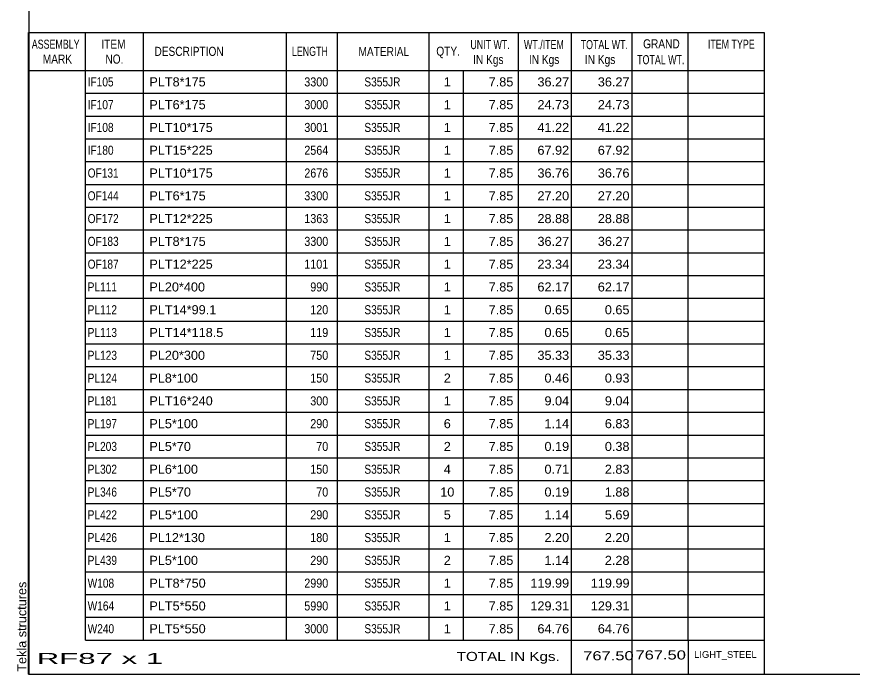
# Model space of a CAD drawing. Header units: millimetres. Extents: x -29 to 374, y -202 to 75.
# Drawn here: x -28.8 to 147.6, y -201.7 to -63.1 of the extents above; entities that cross this region are included whole.
import ezdxf

# ---------------------------------------------------------------- set-up
doc = ezdxf.new("R2010")
doc.units = ezdxf.units.MM
doc.styles.add('Arial', font='ARIAL.TTF', dxfattribs={"height": 0.2})

# ---------------------------------------------------------------- blocks, each defined once
blk = doc.blocks.new('Unknown-623588306-1210')
at = {"color": 5, "linetype": 'Continuous'}
for p, q in [((-26.28, 75.37), (-26.28, -201.63)), ((-26.28, -201.63), (373.72, -201.63))]:
    blk.add_line(p, q, dxfattribs=at)
at = {"color": 174, "linetype": 'Continuous', "style": 'Arial'}
blk.add_text('Tekla structures', height=1.9102, rotation=90, dxfattribs=at).set_placement((-26.78, -201.13))
blk = doc.blocks.new('CBS_BOM-623588306-13750')
at = {"color": 7, "linetype": 'Continuous'}
for p, q in [((-26.31, -74.46), (-26.31, -66.46)), ((-26.31, -66.46), (128.61, -66.46)), ((-14.31, -74.46), (-14.31, -66.46)), ((-2.12, -74.46), (-2.12, -66.46)), ((28.04, -74.46), (28.04, -66.46)), ((38.72, -74.46), (38.72, -66.46)), ((58.04, -74.46), (58.04, -66.46)), ((76.84, -74.46), (76.84, -66.46)), ((88.05, -74.46), (88.05, -66.46)), ((100.84, -74.46), (100.84, -66.46)), ((112.59, -74.46), (112.59, -66.46)), ((128.61, -66.47), (128.61, -74.45)), ((-26.31, -74.46), (128.61, -74.46)), ((-26.31, -79.26), (-26.31, -74.46)), ((-14.31, -79.26), (-14.31, -74.46)), ((-2.12, -79.26), (-2.12, -74.46)), ((28.04, -79.26), (28.04, -74.46)), ((38.72, -79.26), (38.72, -74.46)), ((58.04, -79.26), (58.04, -74.46)), ((65.3, -79.26), (65.3, -74.46)), ((76.84, -79.26), (76.84, -74.46)), ((88.05, -79.26), (88.05, -74.46)), ((100.84, -79.26), (100.84, -74.46)), ((112.6, -79.26), (112.6, -74.46)), ((128.61, -74.47), (128.61, -79.26)), ((-26.31, -84.06), (-26.31, -79.26)), ((-14.31, -79.26), (128.61, -79.26)), ((-14.31, -84.06), (-14.31, -79.26)), ((-2.12, -84.06), (-2.12, -79.26)), ((28.04, -84.06), (28.04, -79.26)), ((38.72, -84.06), (38.72, -79.26)), ((58.04, -84.06), (58.04, -79.26)), ((65.3, -84.06), (65.3, -79.26)), ((76.84, -84.06), (76.84, -79.26)), ((88.05, -84.06), (88.05, -79.26)), ((100.84, -84.06), (100.84, -79.26)), ((112.6, -84.06), (112.6, -79.26)), ((128.61, -79.27), (128.61, -84.06)), ((-26.31, -88.86), (-26.31, -84.06)), ((-14.31, -84.06), (128.61, -84.06)), ((-14.31, -88.86), (-14.31, -84.06)), ((-2.12, -88.86), (-2.12, -84.06)), ((28.04, -88.86), (28.04, -84.06)), ((38.72, -88.86), (38.72, -84.06)), ((58.04, -88.86), (58.04, -84.06)), ((65.3, -88.86), (65.3, -84.06)), ((76.84, -88.86), (76.84, -84.06)), ((88.05, -88.86), (88.05, -84.06)), ((100.84, -88.86), (100.84, -84.06)), ((112.6, -88.86), (112.6, -84.06)), ((128.61, -84.07), (128.61, -88.86)), ((-26.31, -93.66), (-26.31, -88.86)), ((-14.31, -88.86), (128.61, -88.86)), ((-14.31, -93.66), (-14.31, -88.86)), ((-2.12, -93.66), (-2.12, -88.86)), ((28.04, -93.66), (28.04, -88.86)), ((38.72, -93.66), (38.72, -88.86)), ((58.04, -93.66), (58.04, -88.86)), ((65.3, -93.66), (65.3, -88.86)), ((76.84, -93.66), (76.84, -88.86)), ((88.05, -93.66), (88.05, -88.86)), ((100.84, -93.66), (100.84, -88.86)), ((112.6, -93.66), (112.6, -88.86)), ((128.61, -88.87), (128.61, -93.66)), ((-26.31, -98.46), (-26.31, -93.66)), ((-14.31, -93.66), (128.61, -93.66)), ((-14.31, -98.46), (-14.31, -93.66)), ((-2.12, -98.46), (-2.12, -93.66)), ((28.04, -98.46), (28.04, -93.66)), ((38.72, -98.46), (38.72, -93.66)), ((58.04, -98.46), (58.04, -93.66)), ((65.3, -98.46), (65.3, -93.66)), ((76.84, -98.46), (76.84, -93.66)), ((88.05, -98.46), (88.05, -93.66)), ((100.84, -98.46), (100.84, -93.66)), ((112.6, -98.46), (112.6, -93.66)), ((128.61, -93.67), (128.61, -98.46)), ((-26.31, -103.26), (-26.31, -98.46)), ((-14.31, -98.46), (128.61, -98.46)), ((-14.31, -103.26), (-14.31, -98.46)), ((-2.12, -103.26), (-2.12, -98.46)), ((28.04, -103.26), (28.04, -98.46)), ((38.72, -103.26), (38.72, -98.46)), ((58.04, -103.26), (58.04, -98.46)), ((65.3, -103.26), (65.3, -98.46)), ((76.84, -103.26), (76.84, -98.46)), ((88.05, -103.26), (88.05, -98.46)), ((100.84, -103.26), (100.84, -98.46)), ((112.6, -103.26), (112.6, -98.46)), ((128.61, -98.47), (128.61, -103.26)), ((-26.31, -108.06), (-26.31, -103.26)), ((-14.31, -103.26), (128.61, -103.26)), ((-14.31, -108.06), (-14.31, -103.26)), ((-2.12, -108.06), (-2.12, -103.26)), ((28.04, -108.06), (28.04, -103.26)), ((38.72, -108.06), (38.72, -103.26)), ((58.04, -108.06), (58.04, -103.26)), ((65.3, -108.06), (65.3, -103.26)), ((76.84, -108.06), (76.84, -103.26)), ((88.05, -108.06), (88.05, -103.26)), ((100.84, -108.06), (100.84, -103.26)), ((112.6, -108.06), (112.6, -103.26)), ((128.61, -103.27), (128.61, -108.06)), ((-26.31, -112.86), (-26.31, -108.06)), ((-14.31, -108.06), (128.61, -108.06)), ((-14.31, -112.86), (-14.31, -108.06)), ((-2.12, -112.86), (-2.12, -108.06)), ((28.04, -112.86), (28.04, -108.06)), ((38.72, -112.86), (38.72, -108.06)), ((58.04, -112.86), (58.04, -108.06)), ((65.3, -112.86), (65.3, -108.06)), ((76.84, -112.86), (76.84, -108.06)), ((88.05, -112.86), (88.05, -108.06)), ((100.84, -112.86), (100.84, -108.06)), ((112.6, -112.86), (112.6, -108.06)), ((128.61, -108.07), (128.61, -112.86)), ((-26.31, -117.66), (-26.31, -112.86)), ((-14.31, -112.86), (128.61, -112.86)), ((-14.31, -117.66), (-14.31, -112.86)), ((-2.12, -117.66), (-2.12, -112.86)), ((28.04, -117.66), (28.04, -112.86)), ((38.72, -117.66), (38.72, -112.86)), ((58.04, -117.66), (58.04, -112.86)), ((65.3, -117.66), (65.3, -112.86)), ((76.84, -117.66), (76.84, -112.86)), ((88.05, -117.66), (88.05, -112.86)), ((100.84, -117.66), (100.84, -112.86)), ((112.6, -117.66), (112.6, -112.86)), ((128.61, -112.87), (128.61, -117.66)), ((-26.31, -122.46), (-26.31, -117.66)), ((-14.31, -117.66), (128.61, -117.66)), ((-14.31, -122.46), (-14.31, -117.66)), ((-2.12, -122.46), (-2.12, -117.66)), ((28.04, -122.46), (28.04, -117.66)), ((38.72, -122.46), (38.72, -117.66)), ((58.04, -122.46), (58.04, -117.66)), ((65.3, -122.46), (65.3, -117.66)), ((76.84, -122.46), (76.84, -117.66)), ((88.05, -122.46), (88.05, -117.66)), ((100.84, -122.46), (100.84, -117.66)), ((112.6, -122.46), (112.6, -117.66)), ((128.61, -117.67), (128.61, -122.46)), ((-26.31, -127.26), (-26.31, -122.46)), ((-14.31, -122.46), (128.61, -122.46)), ((-14.31, -127.26), (-14.31, -122.46)), ((-2.12, -127.26), (-2.12, -122.46)), ((28.04, -127.26), (28.04, -122.46)), ((38.72, -127.26), (38.72, -122.46)), ((58.04, -127.26), (58.04, -122.46)), ((65.3, -127.26), (65.3, -122.46)), ((76.84, -127.26), (76.84, -122.46)), ((88.05, -127.26), (88.05, -122.46)), ((100.84, -127.26), (100.84, -122.46)), ((112.6, -127.26), (112.6, -122.46)), ((128.61, -122.47), (128.61, -127.26)), ((-26.31, -132.06), (-26.31, -127.26)), ((-14.31, -127.26), (128.61, -127.26)), ((-14.31, -132.06), (-14.31, -127.26)), ((-2.12, -132.06), (-2.12, -127.26)), ((28.04, -132.06), (28.04, -127.26)), ((38.72, -132.06), (38.72, -127.26)), ((58.04, -132.06), (58.04, -127.26)), ((65.3, -132.06), (65.3, -127.26)), ((76.84, -132.06), (76.84, -127.26)), ((88.05, -132.06), (88.05, -127.26)), ((100.84, -132.06), (100.84, -127.26)), ((112.6, -132.06), (112.6, -127.26)), ((128.61, -127.27), (128.61, -132.06)), ((-26.31, -136.86), (-26.31, -132.06)), ((-14.31, -132.06), (128.61, -132.06)), ((-14.31, -136.86), (-14.31, -132.06)), ((-2.12, -136.86), (-2.12, -132.06)), ((28.04, -136.86), (28.04, -132.06)), ((38.72, -136.86), (38.72, -132.06)), ((58.04, -136.86), (58.04, -132.06)), ((65.3, -136.86), (65.3, -132.06)), ((76.84, -136.86), (76.84, -132.06)), ((88.05, -136.86), (88.05, -132.06)), ((100.84, -136.86), (100.84, -132.06)), ((112.6, -136.86), (112.6, -132.06)), ((128.61, -132.07), (128.61, -136.86)), ((-26.31, -141.66), (-26.31, -136.86)), ((-14.31, -136.86), (128.61, -136.86)), ((-14.31, -141.66), (-14.31, -136.86)), ((-2.12, -141.66), (-2.12, -136.86)), ((28.04, -141.66), (28.04, -136.86)), ((38.72, -141.66), (38.72, -136.86)), ((58.04, -141.66), (58.04, -136.86)), ((65.3, -141.66), (65.3, -136.86)), ((76.84, -141.66), (76.84, -136.86)), ((88.05, -141.66), (88.05, -136.86)), ((100.84, -141.66), (100.84, -136.86)), ((112.6, -141.66), (112.6, -136.86)), ((128.61, -136.87), (128.61, -141.66)), ((-26.31, -146.46), (-26.31, -141.66)), ((-14.31, -141.66), (128.61, -141.66)), ((-14.31, -146.46), (-14.31, -141.66)), ((-2.12, -146.46), (-2.12, -141.66)), ((28.04, -146.46), (28.04, -141.66)), ((38.72, -146.46), (38.72, -141.66)), ((58.04, -146.46), (58.04, -141.66)), ((65.3, -146.46), (65.3, -141.66)), ((76.84, -146.46), (76.84, -141.66)), ((88.05, -146.46), (88.05, -141.66)), ((100.84, -146.46), (100.84, -141.66)), ((112.6, -146.46), (112.6, -141.66)), ((128.61, -141.67), (128.61, -146.46)), ((-26.31, -151.26), (-26.31, -146.46)), ((-14.31, -146.46), (128.61, -146.46)), ((-14.31, -151.26), (-14.31, -146.46)), ((-2.12, -151.26), (-2.12, -146.46)), ((28.04, -151.26), (28.04, -146.46)), ((38.72, -151.26), (38.72, -146.46)), ((58.04, -151.26), (58.04, -146.46)), ((65.3, -151.26), (65.3, -146.46)), ((76.84, -151.26), (76.84, -146.46)), ((88.05, -151.26), (88.05, -146.46)), ((100.84, -151.26), (100.84, -146.46)), ((112.6, -151.26), (112.6, -146.46)), ((128.61, -146.47), (128.61, -151.26)), ((-26.31, -156.06), (-26.31, -151.26)), ((-14.31, -151.26), (128.61, -151.26)), ((-14.31, -156.06), (-14.31, -151.26)), ((-2.12, -156.06), (-2.12, -151.26)), ((28.04, -156.06), (28.04, -151.26)), ((38.72, -156.06), (38.72, -151.26)), ((58.04, -156.06), (58.04, -151.26)), ((65.3, -156.06), (65.3, -151.26)), ((76.84, -156.06), (76.84, -151.26)), ((88.05, -156.06), (88.05, -151.26)), ((100.84, -156.06), (100.84, -151.26)), ((112.6, -156.06), (112.6, -151.26)), ((128.61, -151.27), (128.61, -156.06)), ((-26.31, -160.86), (-26.31, -156.06)), ((-14.31, -156.06), (128.61, -156.06)), ((-14.31, -160.86), (-14.31, -156.06)), ((-2.12, -160.86), (-2.12, -156.06)), ((28.04, -160.86), (28.04, -156.06)), ((38.72, -160.86), (38.72, -156.06)), ((58.04, -160.86), (58.04, -156.06)), ((65.3, -160.86), (65.3, -156.06)), ((76.84, -160.86), (76.84, -156.06)), ((88.05, -160.86), (88.05, -156.06)), ((100.84, -160.86), (100.84, -156.06)), ((112.6, -160.86), (112.6, -156.06)), ((128.61, -156.07), (128.61, -160.86)), ((-26.31, -165.66), (-26.31, -160.86)), ((-14.31, -160.86), (128.61, -160.86)), ((-14.31, -165.66), (-14.31, -160.86)), ((-2.12, -165.66), (-2.12, -160.86)), ((28.04, -165.66), (28.04, -160.86)), ((38.72, -165.66), (38.72, -160.86)), ((58.04, -165.66), (58.04, -160.86)), ((65.3, -165.66), (65.3, -160.86)), ((76.84, -165.66), (76.84, -160.86)), ((88.05, -165.66), (88.05, -160.86)), ((100.84, -165.66), (100.84, -160.86)), ((112.6, -165.66), (112.6, -160.86)), ((128.61, -160.87), (128.61, -165.66)), ((-26.31, -170.46), (-26.31, -165.66)), ((-14.31, -165.66), (128.61, -165.66)), ((-14.31, -170.46), (-14.31, -165.66)), ((-2.12, -170.46), (-2.12, -165.66)), ((28.04, -170.46), (28.04, -165.66)), ((38.72, -170.46), (38.72, -165.66)), ((58.04, -170.46), (58.04, -165.66)), ((65.3, -170.46), (65.3, -165.66)), ((76.84, -170.46), (76.84, -165.66)), ((88.05, -170.46), (88.05, -165.66)), ((100.84, -170.46), (100.84, -165.66)), ((112.6, -170.46), (112.6, -165.66)), ((128.61, -165.67), (128.61, -170.46)), ((-26.31, -175.26), (-26.31, -170.46)), ((-14.31, -170.46), (128.61, -170.46)), ((-14.31, -175.26), (-14.31, -170.46)), ((-2.12, -175.26), (-2.12, -170.46)), ((28.04, -175.26), (28.04, -170.46)), ((38.72, -175.26), (38.72, -170.46)), ((58.04, -175.26), (58.04, -170.46)), ((65.3, -175.26), (65.3, -170.46)), ((76.84, -175.26), (76.84, -170.46)), ((88.05, -175.26), (88.05, -170.46)), ((100.84, -175.26), (100.84, -170.46)), ((112.6, -175.26), (112.6, -170.46)), ((128.61, -170.47), (128.61, -175.26)), ((-26.31, -180.06), (-26.31, -175.26)), ((-14.31, -175.26), (128.61, -175.26)), ((-14.31, -180.06), (-14.31, -175.26)), ((-2.12, -180.06), (-2.12, -175.26)), ((28.04, -180.06), (28.04, -175.26)), ((38.72, -180.06), (38.72, -175.26)), ((58.04, -180.06), (58.04, -175.26)), ((65.3, -180.06), (65.3, -175.26)), ((76.84, -180.06), (76.84, -175.26)), ((88.05, -180.06), (88.05, -175.26)), ((100.84, -180.06), (100.84, -175.26)), ((112.6, -180.06), (112.6, -175.26)), ((128.61, -175.27), (128.61, -180.06)), ((-26.31, -184.86), (-26.31, -180.06)), ((-14.31, -180.06), (128.61, -180.06)), ((-14.31, -184.86), (-14.31, -180.06)), ((-2.12, -184.86), (-2.12, -180.06)), ((28.04, -184.86), (28.04, -180.06)), ((38.72, -184.86), (38.72, -180.06)), ((58.04, -184.86), (58.04, -180.06)), ((65.3, -184.86), (65.3, -180.06)), ((76.84, -184.86), (76.84, -180.06)), ((88.05, -184.86), (88.05, -180.06)), ((100.84, -184.86), (100.84, -180.06)), ((112.6, -184.86), (112.6, -180.06)), ((128.61, -180.07), (128.61, -184.86)), ((-26.31, -189.66), (-26.31, -184.86)), ((-14.31, -184.86), (128.61, -184.86)), ((-14.31, -189.66), (-14.31, -184.86)), ((-2.12, -189.66), (-2.12, -184.86)), ((28.04, -189.66), (28.04, -184.86)), ((38.72, -189.66), (38.72, -184.86)), ((58.04, -189.66), (58.04, -184.86)), ((65.3, -189.66), (65.3, -184.86)), ((76.84, -189.66), (76.84, -184.86)), ((88.05, -189.66), (88.05, -184.86)), ((100.84, -189.66), (100.84, -184.86)), ((112.6, -189.66), (112.6, -184.86)), ((128.61, -184.87), (128.61, -189.66)), ((-26.31, -194.46), (-26.31, -189.66)), ((-14.31, -189.66), (128.61, -189.66)), ((-14.31, -194.46), (-14.31, -189.66)), ((-2.12, -194.46), (-2.12, -189.66)), ((28.04, -194.46), (28.04, -189.66)), ((38.72, -194.46), (38.72, -189.66)), ((58.04, -194.46), (58.04, -189.66)), ((65.3, -194.46), (65.3, -189.66)), ((76.84, -194.46), (76.84, -189.66)), ((88.05, -194.46), (88.05, -189.66)), ((100.84, -194.46), (100.84, -189.66)), ((112.6, -194.46), (112.6, -189.66)), ((128.61, -189.67), (128.61, -194.46)), ((-26.31, -201.66), (-26.31, -194.48)), ((-14.31, -194.46), (128.61, -194.46)), ((88.05, -201.66), (88.05, -194.48)), ((100.84, -201.66), (100.84, -194.48)), ((112.64, -201.66), (112.64, -194.48)), ((128.61, -194.46), (128.61, -201.66)), ((-26.31, -201.66), (128.61, -201.66))]:
    blk.add_line(p, q, dxfattribs=at)
at = {"color": 3, "linetype": 'Continuous', "style": 'Arial'}
for s, height, width, p in [('ASSEMBLY', 1.91, 0.7, (-25.63, -69.88)), ('ITEM', 1.91, 0.8, (-10.98, -69.88)), ('UNIT WT.', 1.91, 0.7, (66.73, -69.96)), ('WT./ITEM', 1.91, 0.7, (78.02, -69.96)), ('TOTAL WT.', 1.91, 0.7, (89.96, -69.96)), ('GRAND', 1.91, 0.8, (103.11, -69.8)), ('ITEM TYPE', 1.91, 0.7, (116.75, -69.88)), ('DESCRIPTION', 1.9102, 0.8, (0.2, -71.39)), ('LENGTH', 1.91, 0.7, (29.15, -71.39)), ('MATERIAL', 1.91, 0.8, (43.17, -71.44)), ('QTY.', 1.91, 0.8, (59.56, -71.36)), ('MARK', 1.91, 0.8, (-23.31, -73.02)), ('NO.', 1.91, 0.8, (-10.13, -73.02)), ('IN Kgs', 1.91, 0.8, (67.31, -73.1)), ('IN Kgs', 1.91, 0.8, (79.06, -73.1)), ('IN Kgs', 1.91, 0.8, (90.85, -73.1)), ('TOTAL WT.', 1.91, 0.7, (101.85, -73.14))]:
    blk.add_text(s, height=height, dxfattribs=dict(at, width=width)).set_placement(p)
at = {"color": 7, "linetype": 'Continuous', "style": 'Arial'}
for s, width, p in [('IF105', 0.8, (-13.86, -77.82)), ('3300', 0.85, (31.76, -77.82)), ('S355JR', 0.8, (44.41, -77.82)), ('IF107', 0.8, (-13.86, -82.62)), ('3000', 0.85, (31.76, -82.62)), ('S355JR', 0.8, (44.41, -82.62)), ('IF108', 0.8, (-13.86, -87.42)), ('3001', 0.85, (31.76, -87.42)), ('S355JR', 0.8, (44.41, -87.42)), ('IF180', 0.8, (-13.86, -92.22)), ('2564', 0.85, (31.76, -92.22)), ('S355JR', 0.8, (44.41, -92.22)), ('OF131', 0.8, (-13.86, -97.02)), ('2676', 0.85, (31.76, -97.02)), ('S355JR', 0.8, (44.41, -97.02)), ('OF144', 0.8, (-13.86, -101.82)), ('3300', 0.85, (31.76, -101.82)), ('S355JR', 0.8, (44.41, -101.82)), ('OF172', 0.8, (-13.86, -106.62)), ('1363', 0.85, (31.76, -106.62)), ('S355JR', 0.8, (44.41, -106.62)), ('OF183', 0.8, (-13.86, -111.42)), ('3300', 0.85, (31.76, -111.42)), ('S355JR', 0.8, (44.41, -111.42)), ('OF187', 0.8, (-13.86, -116.22)), ('1101', 0.85, (31.76, -116.22)), ('S355JR', 0.8, (44.41, -116.22)), ('PL111', 0.8, (-13.86, -121.02)), ('990', 0.85, (33.02, -121.02)), ('S355JR', 0.8, (44.41, -121.02)), ('PL112', 0.8, (-13.86, -125.82)), ('120', 0.85, (33.02, -125.82)), ('S355JR', 0.8, (44.41, -125.82)), ('PL113', 0.8, (-13.86, -130.62)), ('119', 0.85, (33.02, -130.62)), ('S355JR', 0.8, (44.41, -130.62)), ('PL123', 0.8, (-13.86, -135.42)), ('750', 0.85, (33.02, -135.42)), ('S355JR', 0.8, (44.41, -135.42)), ('PL124', 0.8, (-13.86, -140.22)), ('150', 0.85, (33.02, -140.22)), ('S355JR', 0.8, (44.41, -140.22)), ('PL181', 0.8, (-13.86, -145.02)), ('300', 0.85, (33.02, -145.02)), ('S355JR', 0.8, (44.41, -145.02)), ('PL197', 0.8, (-13.86, -149.82)), ('290', 0.85, (33.02, -149.82)), ('S355JR', 0.8, (44.41, -149.82)), ('PL203', 0.8, (-13.86, -154.62)), ('70', 0.85, (34.28, -154.62)), ('S355JR', 0.8, (44.41, -154.62)), ('PL302', 0.8, (-13.86, -159.42)), ('150', 0.85, (33.02, -159.42)), ('S355JR', 0.8, (44.41, -159.42)), ('PL346', 0.8, (-13.86, -164.22)), ('70', 0.85, (34.28, -164.22)), ('S355JR', 0.8, (44.41, -164.22)), ('PL422', 0.8, (-13.86, -169.02)), ('290', 0.85, (33.02, -169.02)), ('S355JR', 0.8, (44.41, -169.02)), ('PL426', 0.8, (-13.86, -173.82)), ('180', 0.85, (33.02, -173.82)), ('S355JR', 0.8, (44.41, -173.82)), ('PL439', 0.8, (-13.86, -178.62)), ('290', 0.85, (33.02, -178.62)), ('S355JR', 0.8, (44.41, -178.62)), ('W108', 0.8, (-13.86, -183.42)), ('2990', 0.85, (31.76, -183.42)), ('S355JR', 0.8, (44.41, -183.42)), ('W164', 0.8, (-13.86, -188.22)), ('5990', 0.85, (31.76, -188.22)), ('S355JR', 0.8, (44.41, -188.22)), ('W240', 0.8, (-13.86, -193.02)), ('3000', 0.85, (31.76, -193.02)), ('S355JR', 0.8, (44.41, -193.02))]:
    blk.add_text(s, height=1.91, dxfattribs=dict(at, width=width)).set_placement(p)
for s, height, p in [('PLT8*175', 1.91, (-0.87, -77.82)), ('1', 1.91, (61.13, -77.82)), ('7.85', 1.91, (70.59, -77.82)), ('36.27', 1.91, (80.86, -77.82)), ('36.27', 1.91, (93.57, -77.82)), ('PLT6*175', 1.91, (-0.87, -82.62)), ('1', 1.91, (61.13, -82.62)), ('7.85', 1.91, (70.59, -82.62)), ('24.73', 1.91, (80.86, -82.62)), ('24.73', 1.91, (93.57, -82.62)), ('PLT10*175', 1.91, (-0.87, -87.42)), ('1', 1.91, (61.13, -87.42)), ('7.85', 1.91, (70.59, -87.42)), ('41.22', 1.91, (80.86, -87.42)), ('41.22', 1.91, (93.57, -87.42)), ('PLT15*225', 1.91, (-0.87, -92.22)), ('1', 1.91, (61.13, -92.22)), ('7.85', 1.91, (70.59, -92.22)), ('67.92', 1.91, (80.86, -92.22)), ('67.92', 1.91, (93.57, -92.22)), ('PLT10*175', 1.91, (-0.87, -97.02)), ('1', 1.91, (61.13, -97.02)), ('7.85', 1.91, (70.59, -97.02)), ('36.76', 1.91, (80.86, -97.02)), ('36.76', 1.91, (93.57, -97.02)), ('PLT6*175', 1.91, (-0.87, -101.82)), ('1', 1.91, (61.13, -101.82)), ('7.85', 1.91, (70.59, -101.82)), ('27.20', 1.91, (80.86, -101.82)), ('27.20', 1.91, (93.57, -101.82)), ('PLT12*225', 1.91, (-0.87, -106.62)), ('1', 1.91, (61.13, -106.62)), ('7.85', 1.91, (70.59, -106.62)), ('28.88', 1.91, (80.86, -106.62)), ('28.88', 1.91, (93.57, -106.62)), ('PLT8*175', 1.91, (-0.87, -111.42)), ('1', 1.91, (61.13, -111.42)), ('7.85', 1.91, (70.59, -111.42)), ('36.27', 1.91, (80.86, -111.42)), ('36.27', 1.91, (93.57, -111.42)), ('PLT12*225', 1.91, (-0.87, -116.22)), ('1', 1.91, (61.13, -116.22)), ('7.85', 1.91, (70.59, -116.22)), ('23.34', 1.91, (80.86, -116.22)), ('23.34', 1.91, (93.57, -116.22)), ('PL20*400', 1.91, (-0.87, -121.02)), ('1', 1.91, (61.13, -121.02)), ('7.85', 1.91, (70.59, -121.02)), ('62.17', 1.91, (80.86, -121.02)), ('62.17', 1.91, (93.57, -121.02)), ('PLT14*99.1', 1.91, (-0.87, -125.82)), ('1', 1.91, (61.13, -125.82)), ('7.85', 1.91, (70.59, -125.82)), ('0.65', 1.91, (82.34, -125.82)), ('0.65', 1.91, (95.05, -125.82)), ('PLT14*118.5', 1.9102, (-0.87, -130.62)), ('1', 1.91, (61.13, -130.62)), ('7.85', 1.91, (70.59, -130.62)), ('0.65', 1.91, (82.34, -130.62)), ('0.65', 1.91, (95.05, -130.62)), ('PL20*300', 1.91, (-0.87, -135.42)), ('1', 1.91, (61.13, -135.42)), ('7.85', 1.91, (70.59, -135.42)), ('35.33', 1.91, (80.86, -135.42)), ('35.33', 1.91, (93.57, -135.42)), ('PL8*100', 1.91, (-0.87, -140.22)), ('2', 1.91, (61.13, -140.22)), ('7.85', 1.91, (70.59, -140.22)), ('0.46', 1.91, (82.34, -140.22)), ('0.93', 1.91, (95.05, -140.22)), ('PLT16*240', 1.91, (-0.87, -145.02)), ('1', 1.91, (61.13, -145.02)), ('7.85', 1.91, (70.59, -145.02)), ('9.04', 1.91, (82.34, -145.02)), ('9.04', 1.91, (95.05, -145.02)), ('PL5*100', 1.91, (-0.87, -149.82)), ('6', 1.91, (61.13, -149.82)), ('7.85', 1.91, (70.59, -149.82)), ('1.14', 1.91, (82.34, -149.82)), ('6.83', 1.91, (95.05, -149.82)), ('PL5*70', 1.91, (-0.87, -154.62)), ('2', 1.91, (61.13, -154.62)), ('7.85', 1.91, (70.59, -154.62)), ('0.19', 1.91, (82.34, -154.62)), ('0.38', 1.91, (95.05, -154.62)), ('PL6*100', 1.91, (-0.87, -159.42)), ('4', 1.91, (61.13, -159.42)), ('7.85', 1.91, (70.59, -159.42)), ('0.71', 1.91, (82.34, -159.42)), ('2.83', 1.91, (95.05, -159.42)), ('PL5*70', 1.91, (-0.87, -164.22)), ('10', 1.91, (60.39, -164.22)), ('7.85', 1.91, (70.59, -164.22)), ('0.19', 1.91, (82.34, -164.22)), ('1.88', 1.91, (95.05, -164.22)), ('PL5*100', 1.91, (-0.87, -169.02)), ('5', 1.91, (61.13, -169.02)), ('7.85', 1.91, (70.59, -169.02)), ('1.14', 1.91, (82.34, -169.02)), ('5.69', 1.91, (95.05, -169.02)), ('PL12*130', 1.91, (-0.87, -173.82)), ('1', 1.91, (61.13, -173.82)), ('7.85', 1.91, (70.59, -173.82)), ('2.20', 1.91, (82.34, -173.82)), ('2.20', 1.91, (95.05, -173.82)), ('PL5*100', 1.91, (-0.87, -178.62)), ('2', 1.91, (61.13, -178.62)), ('7.85', 1.91, (70.59, -178.62)), ('1.14', 1.91, (82.34, -178.62)), ('2.28', 1.91, (95.05, -178.62)), ('PLT8*750', 1.91, (-0.87, -183.42)), ('1', 1.91, (61.13, -183.42)), ('7.85', 1.91, (70.59, -183.42)), ('119.99', 1.91, (79.37, -183.42)), ('119.99', 1.91, (92.09, -183.42)), ('PLT5*550', 1.91, (-0.87, -188.22)), ('1', 1.91, (61.13, -188.22)), ('7.85', 1.91, (70.59, -188.22)), ('129.31', 1.91, (79.37, -188.22)), ('129.31', 1.91, (92.09, -188.22)), ('PLT5*550', 1.91, (-0.87, -193.02)), ('1', 1.91, (61.13, -193.02)), ('7.85', 1.91, (70.59, -193.02)), ('64.76', 1.91, (80.86, -193.02)), ('64.76', 1.91, (93.57, -193.02))]:
    blk.add_text(s, height=height, dxfattribs=at).set_placement(p)
at = {"color": 6, "linetype": 'Continuous', "style": 'Arial'}
for s, height, width, p in [('RF87 x 1', 2.292, 2.05, (-24.59, -199.47)), ('TOTAL IN Kgs.', 1.9102, 1.2, (63.85, -198.86)), ('767.50', 1.91, 1.3, (90.51, -198.71)), ('767.50', 1.91, 1.3, (101.51, -198.55))]:
    blk.add_text(s, height=height, dxfattribs=dict(at, width=width)).set_placement(p)
blk.add_text('LIGHT_STEEL', height=1.4135, dxfattribs=at).set_placement((113.86, -198.2))

msp = doc.modelspace()

# ---------------------------------------------------------------- block references
for name in ['Unknown-623588306-1210', 'CBS_BOM-623588306-13750']:
    msp.add_blockref(name, (0, 0))

doc.saveas('drawing.dxf')
